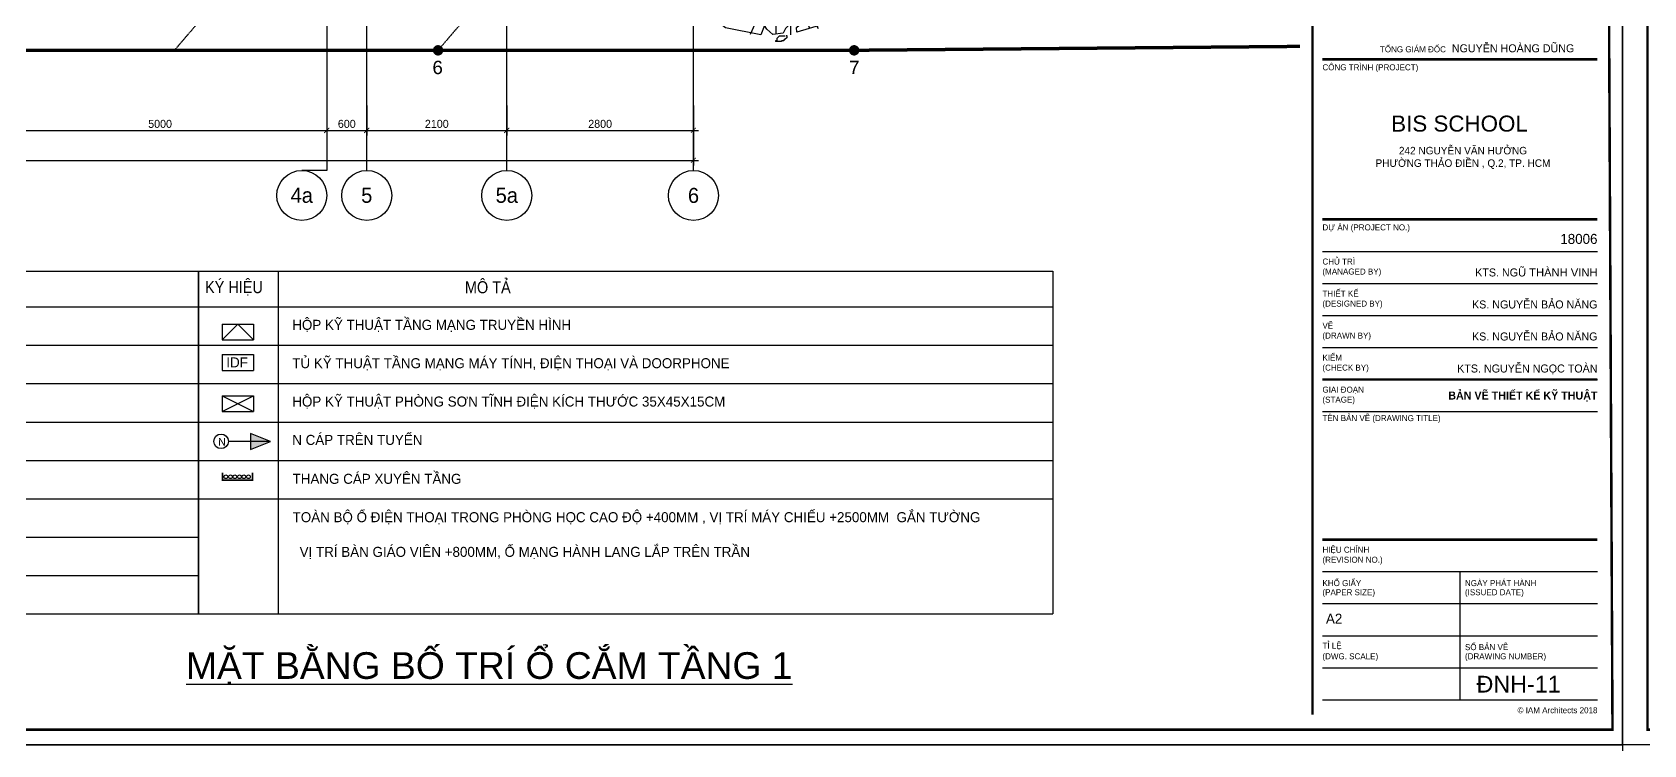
# Model space of a CAD drawing. Header units: inches. Extents: x 1721084 to 1854744, y 225101 to 488646.
# Drawn here: x 1741783 to 1765953, y 351101 to 361781 of the extents above; entities that cross this region are included whole.
import ezdxf
from ezdxf.enums import TextEntityAlignment as Align
from ezdxf.xclip import XClip

# ---------------------------------------------------------------- set-up
doc = ezdxf.new("R2010")
doc.units = ezdxf.units.IN
doc.header["$MEASUREMENT"] = 0
doc.header["$XCLIPFRAME"] = 0
for name, pattern in [('DASHED', [19.05, 12.7, -6.35]), ('X-PL-GF$0$X-GRID-T1$0$CENTER2', [1.125, 0.75, -0.125, 0.125, -0.125]), ('X-PL-GF$0$X-PL-GF$0$DASHDOTX2', [2, 1, -0.5, 0, -0.5]), ('X-PL-GF$0$X-PL-GF$0$DASHED', [0.75, 0.5, -0.25])]:
    doc.linetypes.add(name, pattern=pattern)
for name, color, linetype in [('0-Khungten', 255, 'Continuous'), ('3', 50, 'Continuous'), ('A-ANNO-DIM 100', 252, 'Continuous'), ('Duong Day', 1, 'Continuous'), ('I.A.M TITLEBLOCK - A2 -H$0$A-TBLK-TEXT', 250, 'Continuous'), ('PCCC', 11, 'Continuous'), ('SYMBOL', 1, 'Continuous'), ('TBD', 2, 'Continuous'), ('TEXT', 9, 'Continuous'), ('X-PL-GF$0$X-GRID-T1$0$A-ANNO-DIM 75', 2, 'Continuous'), ('X-PL-GF$0$X-GRID-T1$0$A-GRID', 9, 'X-PL-GF$0$X-GRID-T1$0$CENTER2'), ('X-PL-GF$0$X-GRID-T1$0$A-GRID-SYMB', 5, 'Continuous'), ('X-PL-GF$0$X-PL-GF$0$A-LAND-TREE', 250, 'Continuous'), ('X-PL-GF$0$X-PL-GF$0$A-XREF', 250, 'Continuous'), ('X-PL-GF$0$X-PL-GF$0$B-RanhHienTrang', 250, 'Continuous'), ('X-PL-GF$0$X-PL-GF$0$CGXD', 250, 'Continuous')]:
    doc.layers.add(name, color=color, linetype=linetype)
doc.layers.add('TTLL', color=252, linetype='DASHED', lineweight=50)
doc.layers.add('X-PL-GF$0$X-PL-GF$0$B-SoHieuDiem', color=250, linetype='Continuous', plot=False)
doc.layers.add('X-PL-GF$0$X-PL-GF$0$B-SoHieuDiem1', color=250, linetype='Continuous', plot=False)
doc.styles.add('ARIAL', font='arial.ttf')
doc.styles.add('I.A.M TITLEBLOCK - A2 -H$0$IAM TEXT', font='VAVON_.TTF', dxfattribs={"height": 2})
doc.styles.add('I.A.M TITLEBLOCK - A2 -H$0$TITLE BLOCK', font='arial.ttf')
doc.styles.add('TEXT1', font='vharial.ttf', dxfattribs={"width": 0.85, "height": 200})
doc.styles.add('VNCC-text khungdam', font='vhblack.ttf')
doc.styles.add('VNCC-VnAvantH', font='vhavan.ttf')
doc.styles.add('X-PL-GF$0$X-GRID-T1$0$HDUNGARC', font='vn_vni.shx')
doc.styles.add('X-PL-GF$0$X-GRID-T1$0$SYMBTEXT', font='VAVON_.TTF')
doc.styles.add('X-PL-GF$0$X-PL-GF$0$VHELVEB', font='VHELVEB0.TTF')
doc.dimstyles.new('X-PL-GF$0$X-GRID-T1$0$DIM-75', dxfattribs={"dimscale": 75, "dimtxt": 1.6, "dimasz": 1, "dimexe": 1, "dimexo": 1, "dimgap": 0.5, "dimtad": 1, "dimdec": 0, "dimzin": 0, "dimdsep": 46, "dimtxsty": 'X-PL-GF$0$X-GRID-T1$0$HDUNGARC', "dimblk": 'X-PL-GF$0$X-GRID-T1$0$_ArchTick', "dimcen": 2, "dimdle": 1, "dimclrd": 256, "dimclre": 9, "dimclrt": 3, "dimadec": 0, "dimazin": 0, "dimtfac": 1, "dimtdec": 0, "dimtix": 1, "dimtmove": 2, "dimatfit": 2, "dimfxl": 1, "dimtolj": 1, "dimtzin": 0, "dimarcsym": 2})

# ---------------------------------------------------------------- blocks, each defined once
blk = doc.blocks.new('I.A.M TITLEBLOCK - A2 -H')
at = {"const_width": 0.5}
blk.add_lwpolyline([(5, 3), (592, 3), (590, 417), (5, 417)], close=True, dxfattribs=at)
for points in [[(532, 6), (532, 415)], [(534, 137), (589, 137)], [(534, 105), (589, 105)], [(534, 73), (589, 73)], [(534, 41), (589, 41)]]:
    blk.add_lwpolyline(points, dxfattribs=at)
at = {"color": 2}
for points in [[(534, 98.6), (589, 98.6)], [(534, 92.2), (589, 92.2)], [(534, 85.8), (589, 85.8)], [(534, 79.4), (589, 79.4)], [(534, 73), (589, 73)], [(534, 66.6), (589, 66.6)], [(534, 34.6), (589, 34.6)], [(561.5, 34.6), (561.5, 9)], [(534, 28.2), (589, 28.2)], [(534, 21.8), (589, 21.8)], [(534, 15.4), (589, 15.4)], [(534, 9), (589, 9)]]:
    blk.add_lwpolyline(points, dxfattribs=at)
at = {"layer": 'Defpoints'}
blk.add_lwpolyline([(0, 420), (594, 420), (594, 0), (0, 0)], close=True, dxfattribs=at)
at = {"insert": (534.7, 26.2), "char_height": 2, "width": 2.797, "attachment_point": 1, "style": 'I.A.M TITLEBLOCK - A2 -H$0$IAM TEXT'}
blk.add_mtext('A2', dxfattribs=at)
at = {"layer": 'Defpoints', "color": 2, "lineweight": 0, "insert": (589, 70.6), "char_height": 1.6, "width": 56.5421, "attachment_point": 3, "style": 'I.A.M TITLEBLOCK - A2 -H$0$TITLE BLOCK'}
blk.add_mtext('{\\fVNI-Avo|b1|i0|c0|p2;\\C7;BAÛN VEÕ THIEÁT KEÁ KYÕ THUAÄT }', dxfattribs=at)
at = {"layer": 'I.A.M TITLEBLOCK - A2 -H$0$A-TBLK-TEXT', "color": 2, "lineweight": 0, "style": 'I.A.M TITLEBLOCK - A2 -H$0$TITLE BLOCK'}
for s, insert, char_height, width, attachment_point in [('{\\fVNI-Avo|b0|i0|c0|p2;\\H0.75x;\\C7;TOÅNG GIAÙM ÑOÁC\\H1.333x;  \\C2;NGUYEÃN HOAØNG DUÕNG}', (584.36, 140), 1.6, 73.1889, 3), ('\\pt1.2;{\\fVNI-Avo|b0|i0|c0|p2;COÂNG TRÌNH \\C7;(PROJECT)}', (534, 136), 1.2, 22.2752, 1), ('\\pt1.2;{\\fVNI-Avo|b0|i0|c0|p2;DÖÏ AÙN \\C7;(PROJECT NO.)}', (534, 104), 1.2, 46.5421, 1), ('\\pt2;{\\fVNI-Avo|b0|i0|c0|p2;\\C7;18006}', (589, 102.1), 2, 46.5421, 3), ('\\pt1.2;{\\fVNI-Avo|b0|i0|c0|p2;CHUÛ TRÌ\\P\\C7;(MANAGED BY)}', (534, 95.4), 1.2, 14, 4), ('{\\fVNI-Avo|b0|i0|c0|p2;KTS. NG}Ũ THÀNH VINH', (589, 95.2), 1.6, 46.5421, 3), ('\\pt1.2;{\\fVNI-Avo|b0|i0|c0|p2;THIEÁT KEÁ \\P\\C7;(DESIGNED BY)}', (534, 89), 1.2, 14, 4), ('{\\fVNI-Avo|b0|i0|c0|p2;KS. NGUYEÃN BAÛO NAÊNG}', (589, 88.8), 1.6, 46.5421, 3), ('\\pt1.2;{\\fVNI-Avo|b0|i0|c0|p2;VEÕ \\P\\C7;(DRAWN BY)}', (534, 82.6), 1.2, 14, 4), ('{\\fVNI-Avo|b0|i0|c0|p2;KS. NGUYEÃN BAÛO NAÊNG}', (589, 82.4), 1.6, 46.5421, 3), ('\\pt1.2;{\\fVNI-Avo|b0|i0|c0|p2;KIEÅM\\P\\C7;(CHECK BY)}', (534, 76.2), 1.2, 14, 4), ('{\\fVNI-Avo|b0|i0|c0|p0;KTS. NGUYEÃN NGOÏC TOAØN}', (589, 76), 1.6, 46.5421, 3), ('\\pt1.2;{\\fVNI-Avo|b0|i0|c0|p2;GIAI ÑOAÏN \\C7;(STAGE)}', (534, 69.8), 1.2, 14, 4), ('\\pt1.2;{\\fVNI-Avo|b0|i0|c0|p2;TEÂN BAÛN VEÕ \\C7;(DRAWING TITLE)}', (534, 65.1), 1.2, 37.4385, 4), ('\\pt1.2;{\\fVNI-Avo|b0|i0|c0|p2;HIEÄU CHÆNH \\C7;(REVISION NO.)}', (534, 37.8), 1.2, 14, 4), ('\\pt1.2;{\\fVNI-Avo|b0|i0|c0|p2;KHOÅ GIAÁY}', (534, 32.3), 1.2, 14, 4), ('\\pt1.2;{\\fVNI-Avo|b0|i0|c0|p2;NGAØY PHAÙT HAØNH}', (562.5, 32.3), 1.2, 22.2752, 4), ('\\pt1.2;{\\fVNI-Avo|b0|i0|c0|p2;\\C7;(PAPER SIZE)}', (534, 30.3), 1.2, 14, 4), ('\\pt1.2;{\\fVNI-Avo|b0|i0|c0|p2;\\C7;(ISSUED DATE)}', (562.5, 30.3), 1.2, 22.2752, 4), ('\\pt1.2;{\\fVNI-Avo|b0|i0|c0|p2;TÆ LEÄ}', (534, 19.7), 1.2, 14, 4), ('\\pt1.2;{\\fVNI-Avo|b0|i0|c0|p2;SOÁ BAÛN VEÕ}', (562.5, 19.5), 1.2, 22.2752, 4), ('\\pt1.2;{\\fVNI-Avo|b0|i0|c0|p2;\\C7;(DWG. SCALE)}', (534, 17.5), 1.2, 14, 4), ('\\pt1.2;{\\fVNI-Avo|b0|i0|c0|p2;\\C7;(DRAWING NUMBER)}', (562.5, 17.5), 1.2, 22.2752, 4)]:
    blk.add_mtext(s, dxfattribs=dict(at, insert=insert, char_height=char_height, width=width, attachment_point=attachment_point))
at = {"layer": 'I.A.M TITLEBLOCK - A2 -H$0$A-TBLK-TEXT', "color": 7, "width": 60, "attachment_point": 2, "style": 'I.A.M TITLEBLOCK - A2 -H$0$TITLE BLOCK'}
for s, insert, char_height in [('BIS SCHOOL', (561.41, 125.75), 3.2), ('{\\fVNI-Avo|b0|i0|c0|p0;242 NGUYEÃN VAÊN HÖÔÛNG \\PPHÖÔØNG THAÛO ÑIEÀN , Q.2, TP. HCM}', (562.1, 119.5), 1.5)]:
    blk.add_mtext(s, dxfattribs=dict(at, insert=insert, char_height=char_height))
at = {"layer": 'I.A.M TITLEBLOCK - A2 -H$0$A-TBLK-TEXT', "color": 2, "insert": (589, 7.5), "char_height": 1.2, "width": 21, "attachment_point": 3, "style": 'I.A.M TITLEBLOCK - A2 -H$0$TITLE BLOCK'}
blk.add_mtext('{\\fVNI-Avo|b0|i0|c0|p0;© IAM Architects 2018}', dxfattribs=at)
blk = doc.blocks.new('X-PL-GF$0$X-GRID-T1$0$_ArchTick')
at = {"color": 0, "linetype": 'ByBlock', "const_width": 0.15}
blk.add_lwpolyline([(-0.5, -0.48), (0.5, 0.52)], dxfattribs=at)
blk = doc.blocks.new('*D256')
at = {"layer": 'Defpoints', "color": 0, "transparency": 16777216}
for p in [(15100, -3750), (20100, -3750), (20100, -4200)]:
    blk.add_point(p, dxfattribs=at)
at = {"layer": 'X-PL-GF$0$X-GRID-T1$0$A-ANNO-DIM 75', "color": 9, "lineweight": -2, "transparency": 16777216}
for p, q in [((15100, -3825), (15100, -4275)), ((20100, -3825), (20100, -4275))]:
    blk.add_line(p, q, dxfattribs=at)
at = {"layer": 'X-PL-GF$0$X-GRID-T1$0$A-ANNO-DIM 75', "lineweight": -2, "transparency": 16777216}
blk.add_line((15025, -4200), (20175, -4200), dxfattribs=at)
at = {"layer": 'X-PL-GF$0$X-GRID-T1$0$A-ANNO-DIM 75', "lineweight": -2, "transparency": 16777216, "xscale": 75, "yscale": 75, "zscale": 75, "rotation": 180}
blk.add_blockref('X-PL-GF$0$X-GRID-T1$0$_ArchTick', (15100, -4200), dxfattribs=at)
at = {"layer": 'X-PL-GF$0$X-GRID-T1$0$A-ANNO-DIM 75', "lineweight": -2, "transparency": 16777216, "xscale": 75, "yscale": 75, "zscale": 75}
blk.add_blockref('X-PL-GF$0$X-GRID-T1$0$_ArchTick', (20100, -4200), dxfattribs=at)
at = {"layer": 'X-PL-GF$0$X-GRID-T1$0$A-ANNO-DIM 75', "color": 3, "transparency": 16777216, "insert": (17600, -4103), "char_height": 120, "attachment_point": 5, "style": 'X-PL-GF$0$X-GRID-T1$0$HDUNGARC'}
blk.add_mtext('\\A1;5000', dxfattribs=at)
blk = doc.blocks.new('*D257')
at = {"layer": 'Defpoints', "color": 0, "transparency": 16777216}
for p in [(20700, -3750), (22800, -3750), (22800, -4200)]:
    blk.add_point(p, dxfattribs=at)
at = {"layer": 'X-PL-GF$0$X-GRID-T1$0$A-ANNO-DIM 75', "color": 9, "lineweight": -2, "transparency": 16777216}
for p, q in [((20700, -3825), (20700, -4275)), ((22800, -3825), (22800, -4275))]:
    blk.add_line(p, q, dxfattribs=at)
at = {"layer": 'X-PL-GF$0$X-GRID-T1$0$A-ANNO-DIM 75', "lineweight": -2, "transparency": 16777216}
blk.add_line((20625, -4200), (22875, -4200), dxfattribs=at)
at = {"layer": 'X-PL-GF$0$X-GRID-T1$0$A-ANNO-DIM 75', "lineweight": -2, "transparency": 16777216, "xscale": 75, "yscale": 75, "zscale": 75, "rotation": 180}
blk.add_blockref('X-PL-GF$0$X-GRID-T1$0$_ArchTick', (20700, -4200), dxfattribs=at)
at = {"layer": 'X-PL-GF$0$X-GRID-T1$0$A-ANNO-DIM 75', "lineweight": -2, "transparency": 16777216, "xscale": 75, "yscale": 75, "zscale": 75}
blk.add_blockref('X-PL-GF$0$X-GRID-T1$0$_ArchTick', (22800, -4200), dxfattribs=at)
at = {"layer": 'X-PL-GF$0$X-GRID-T1$0$A-ANNO-DIM 75', "color": 3, "transparency": 16777216, "insert": (21750, -4103), "char_height": 120, "attachment_point": 5, "style": 'X-PL-GF$0$X-GRID-T1$0$HDUNGARC'}
blk.add_mtext('\\A1;2100', dxfattribs=at)
blk = doc.blocks.new('*D258')
at = {"layer": 'Defpoints', "color": 0, "transparency": 16777216}
for p in [(0, -3750), (25600, -3750), (25600, -4650)]:
    blk.add_point(p, dxfattribs=at)
at = {"layer": 'X-PL-GF$0$X-GRID-T1$0$A-ANNO-DIM 75', "color": 9, "lineweight": -2, "transparency": 16777216}
for p, q in [((0, -3825), (0, -4725)), ((25600, -3825), (25600, -4725))]:
    blk.add_line(p, q, dxfattribs=at)
at = {"layer": 'X-PL-GF$0$X-GRID-T1$0$A-ANNO-DIM 75', "lineweight": -2, "transparency": 16777216}
blk.add_line((-75, -4650), (25675, -4650), dxfattribs=at)
at = {"layer": 'X-PL-GF$0$X-GRID-T1$0$A-ANNO-DIM 75', "lineweight": -2, "transparency": 16777216, "xscale": 75, "yscale": 75, "zscale": 75, "rotation": 180}
blk.add_blockref('X-PL-GF$0$X-GRID-T1$0$_ArchTick', (0, -4650), dxfattribs=at)
at = {"layer": 'X-PL-GF$0$X-GRID-T1$0$A-ANNO-DIM 75', "lineweight": -2, "transparency": 16777216, "xscale": 75, "yscale": 75, "zscale": 75}
blk.add_blockref('X-PL-GF$0$X-GRID-T1$0$_ArchTick', (25600, -4650), dxfattribs=at)
at = {"layer": 'X-PL-GF$0$X-GRID-T1$0$A-ANNO-DIM 75', "color": 3, "transparency": 16777216, "insert": (12800, -4553), "char_height": 120, "attachment_point": 5, "style": 'X-PL-GF$0$X-GRID-T1$0$HDUNGARC'}
blk.add_mtext('\\A1;25600', dxfattribs=at)
blk = doc.blocks.new('X-PL-GF$0$X-GRID-T1$0$SYMB-GRID')
blk.add_circle((0, 0), 5)
at = {"color": 2, "style": 'X-PL-GF$0$X-GRID-T1$0$SYMBTEXT', "flags": 4}
blk.add_attdef('NUM', text='', height=3, dxfattribs=at).set_placement((0, 0), align=Align.MIDDLE)
blk = doc.blocks.new('*D269')
at = {"layer": 'Defpoints', "color": 0, "transparency": 16777216}
for p in [(22800, -3750), (25600, -3750), (25600, -4200)]:
    blk.add_point(p, dxfattribs=at)
at = {"layer": 'X-PL-GF$0$X-GRID-T1$0$A-ANNO-DIM 75', "color": 9, "lineweight": -2, "transparency": 16777216}
for p, q in [((22800, -3825), (22800, -4275)), ((25600, -3825), (25600, -4275))]:
    blk.add_line(p, q, dxfattribs=at)
at = {"layer": 'X-PL-GF$0$X-GRID-T1$0$A-ANNO-DIM 75', "lineweight": -2, "transparency": 16777216}
blk.add_line((22725, -4200), (25675, -4200), dxfattribs=at)
at = {"layer": 'X-PL-GF$0$X-GRID-T1$0$A-ANNO-DIM 75', "lineweight": -2, "transparency": 16777216, "xscale": 75, "yscale": 75, "zscale": 75, "rotation": 180}
blk.add_blockref('X-PL-GF$0$X-GRID-T1$0$_ArchTick', (22800, -4200), dxfattribs=at)
at = {"layer": 'X-PL-GF$0$X-GRID-T1$0$A-ANNO-DIM 75', "lineweight": -2, "transparency": 16777216, "xscale": 75, "yscale": 75, "zscale": 75}
blk.add_blockref('X-PL-GF$0$X-GRID-T1$0$_ArchTick', (25600, -4200), dxfattribs=at)
at = {"layer": 'X-PL-GF$0$X-GRID-T1$0$A-ANNO-DIM 75', "color": 3, "transparency": 16777216, "insert": (24200, -4103), "char_height": 120, "attachment_point": 5, "style": 'X-PL-GF$0$X-GRID-T1$0$HDUNGARC'}
blk.add_mtext('\\A1;2800', dxfattribs=at)
blk = doc.blocks.new('*D276')
at = {"layer": 'Defpoints', "color": 0, "transparency": 16777216}
for p in [(20100, -3750), (20700, -3750), (20700, -4200)]:
    blk.add_point(p, dxfattribs=at)
at = {"layer": 'X-PL-GF$0$X-GRID-T1$0$A-ANNO-DIM 75', "color": 9, "lineweight": -2, "transparency": 16777216}
for p, q in [((20100, -3825), (20100, -4275)), ((20700, -3825), (20700, -4275))]:
    blk.add_line(p, q, dxfattribs=at)
at = {"layer": 'X-PL-GF$0$X-GRID-T1$0$A-ANNO-DIM 75', "lineweight": -2, "transparency": 16777216}
blk.add_line((20025, -4200), (20775, -4200), dxfattribs=at)
at = {"layer": 'X-PL-GF$0$X-GRID-T1$0$A-ANNO-DIM 75', "lineweight": -2, "transparency": 16777216, "xscale": 75, "yscale": 75, "zscale": 75, "rotation": 180}
blk.add_blockref('X-PL-GF$0$X-GRID-T1$0$_ArchTick', (20100, -4200), dxfattribs=at)
at = {"layer": 'X-PL-GF$0$X-GRID-T1$0$A-ANNO-DIM 75', "lineweight": -2, "transparency": 16777216, "xscale": 75, "yscale": 75, "zscale": 75}
blk.add_blockref('X-PL-GF$0$X-GRID-T1$0$_ArchTick', (20700, -4200), dxfattribs=at)
at = {"layer": 'X-PL-GF$0$X-GRID-T1$0$A-ANNO-DIM 75', "color": 3, "transparency": 16777216, "insert": (20400, -4103), "char_height": 120, "attachment_point": 5, "style": 'X-PL-GF$0$X-GRID-T1$0$HDUNGARC'}
blk.add_mtext('\\A1;600', dxfattribs=at)
blk = doc.blocks.new('X-PL-GF$0$X-PL-GF$0$RANH DAT')
at = {"color": 4, "linetype": 'X-PL-GF$0$X-PL-GF$0$DASHED', "ltscale": 7}
blk.add_line((-17867, -102), (-5126, 14735), dxfattribs=at)
at = {"color": 20, "linetype": 'X-PL-GF$0$X-PL-GF$0$DASHDOTX2', "ltscale": 4, "const_width": 50}
blk.add_lwpolyline([(-11627, -102), (-11627, -102), (0, 0), (992, 14374), (-5111, 14734), (-10634, 15060), (-41580, 16886), (-41828, -102), (-17867, -102), (-11627, -102)], dxfattribs=at)
at = {"layer": 'X-PL-GF$0$X-PL-GF$0$B-SoHieuDiem1', "const_width": 78.4}
for points in [[(-17906, -100, 1), (-17828, -105, 1)], [(-11666, -100, 1), (-11588, -105, 1)]]:
    blk.add_lwpolyline(points, format="xyb", close=True, dxfattribs=at)
at = {"layer": 'X-PL-GF$0$X-PL-GF$0$B-SoHieuDiem', "style": 'X-PL-GF$0$X-PL-GF$0$VHELVEB'}
for s, p in [('6', (-17951, -459)), ('7', (-11702, -459))]:
    blk.add_text(s, height=200, dxfattribs=at).set_placement(p)
blk = doc.blocks.new('X-PL-GF$0$X-PL-GF$0$TREE56')
for p, q in [((-238, 1747), (92, 1770)), ((-45, 1470), (-113, 1793)), ((-26, 1622), (-67, 1789)), ((-14, 1462), (12, 1808)), ((84, 1656), (145, 1785)), ((92, 1770), (195, 1694)), ((-635, 1680), (-631, 1680)), ((-635, 1656), (-635, 1680)), ((-619, 1717), (-631, 1708)), ((-631, 1680), (-631, 1708)), ((-619, 1717), (-615, 1712)), ((-615, 1712), (-611, 1712)), ((-611, 1712), (-611, 1708)), ((-611, 1708), (-607, 1708)), ((-607, 1708), (-602, 1704)), ((-602, 1704), (-598, 1704)), ((-598, 1704), (-598, 1700)), ((-598, 1700), (-594, 1696)), ((-594, 1696), (-590, 1696)), ((-590, 1680), (-594, 1676)), ((-594, 1676), (-594, 1652)), ((-590, 1696), (-590, 1680)), ((-576, 1626), (-409, 1675)), ((-303, 1481), (-425, 1751)), ((-409, 1675), (-238, 1747)), ((-94, 1204), (-307, 1747)), ((-269, 1519), (-265, 1751)), ((8, 1329), (217, 1736)), ((195, 1694), (248, 1721)), ((210, 1481), (305, 1709)), ((248, 1721), (464, 1553)), ((-690, 1589), (-699, 1589)), ((-699, 1589), (-699, 1585)), ((-666, 1585), (-699, 1585)), ((-698, 1462), (-649, 1572)), ((-678, 1614), (-690, 1602)), ((-690, 1602), (-690, 1589)), ((-646, 1614), (-678, 1614)), ((-654, 1589), (-666, 1589)), ((-666, 1589), (-666, 1585)), ((-654, 1593), (-654, 1589)), ((-650, 1593), (-654, 1593)), ((-650, 1598), (-650, 1593)), ((-646, 1598), (-650, 1598)), ((-649, 1572), (-595, 1546)), ((-638, 1606), (-646, 1598)), ((-642, 1618), (-638, 1618)), ((-638, 1618), (-638, 1606)), ((-631, 1656), (-635, 1656)), ((-631, 1631), (-631, 1656)), ((-623, 1631), (-631, 1631)), ((-623, 1627), (-623, 1631)), ((-611, 1627), (-623, 1627)), ((-602, 1631), (-611, 1631)), ((-611, 1631), (-611, 1627)), ((-598, 1643), (-602, 1635)), ((-602, 1635), (-602, 1631)), ((-594, 1652), (-598, 1643)), ((-595, 1546), (-569, 1576)), ((-569, 1576), (-576, 1626)), ((-538, 1512), (-557, 1607)), ((-526, 1602), (-536, 1602)), ((-536, 1602), (-536, 1598)), ((-497, 1598), (-536, 1598)), ((-512, 1632), (-526, 1617)), ((-526, 1617), (-526, 1602)), ((-473, 1632), (-512, 1632)), ((-482, 1602), (-497, 1602)), ((-497, 1602), (-497, 1598)), ((-477, 1607), (-482, 1607)), ((-482, 1607), (-482, 1602)), ((-473, 1612), (-477, 1612)), ((-477, 1612), (-477, 1607)), ((-463, 1622), (-473, 1612)), ((-468, 1636), (-463, 1636)), ((-463, 1636), (-463, 1622)), ((39, 1405), (-26, 1622)), ((84, 1458), (84, 1656)), ((107, 1344), (404, 1561)), ((130, 1257), (423, 1637)), ((233, 1531), (297, 1580)), ((297, 1580), (377, 1645)), ((487, 1574), (491, 1574)), ((487, 1550), (487, 1574)), ((504, 1610), (491, 1602)), ((491, 1574), (491, 1602)), ((504, 1610), (508, 1606)), ((508, 1606), (512, 1606)), ((512, 1606), (512, 1602)), ((512, 1602), (516, 1602)), ((516, 1602), (520, 1598)), ((520, 1598), (524, 1598)), ((524, 1598), (524, 1594)), ((524, 1594), (528, 1590)), ((528, 1590), (532, 1590)), ((532, 1574), (528, 1570)), ((528, 1570), (528, 1546)), ((532, 1590), (532, 1574)), ((-820, 1363), (-698, 1462)), ((-531, 1253), (-751, 1523)), ((-447, 1314), (-538, 1512)), ((-246, 1409), (-303, 1481)), ((-216, 1268), (-269, 1519)), ((-7, 1401), (-45, 1470)), ((-3, 1306), (-14, 1462)), ((153, 1378), (210, 1481)), ((464, 1553), (445, 1508)), ((445, 1508), (476, 1466)), ((476, 1466), (552, 1477)), ((491, 1550), (487, 1550)), ((502, 1451), (487, 1441)), ((491, 1525), (491, 1550)), ((499, 1525), (491, 1525)), ((499, 1521), (499, 1525)), ((512, 1521), (499, 1521)), ((502, 1451), (507, 1446)), ((512, 1525), (512, 1521)), ((520, 1525), (512, 1525)), ((524, 1537), (520, 1529)), ((520, 1529), (520, 1525)), ((528, 1546), (524, 1537)), ((526, 1501), (526, 1496)), ((536, 1501), (526, 1501)), ((565, 1496), (526, 1496)), ((551, 1531), (536, 1516)), ((536, 1516), (536, 1501)), ((589, 1531), (551, 1531)), ((552, 1477), (582, 1405)), ((565, 1501), (565, 1496)), ((580, 1501), (565, 1501)), ((580, 1506), (580, 1501)), ((585, 1506), (580, 1506)), ((585, 1511), (585, 1506)), ((589, 1511), (585, 1511)), ((599, 1521), (589, 1511)), ((594, 1535), (599, 1535)), ((599, 1535), (599, 1521)), ((-892, 1223), (-820, 1363)), ((-276, 1310), (-299, 1367)), ((-11, 1124), (130, 1397)), ((483, 1407), (487, 1407)), ((483, 1378), (483, 1407)), ((487, 1378), (483, 1378)), ((487, 1407), (487, 1441)), ((487, 1349), (487, 1378)), ((497, 1349), (487, 1349)), ((497, 1344), (497, 1349)), ((507, 1446), (512, 1446)), ((512, 1446), (512, 1441)), ((512, 1441), (517, 1441)), ((512, 1349), (512, 1344)), ((521, 1349), (512, 1349)), ((517, 1441), (521, 1436)), ((521, 1436), (526, 1436)), ((526, 1363), (521, 1354)), ((521, 1354), (521, 1349)), ((526, 1436), (526, 1431)), ((526, 1431), (531, 1427)), ((531, 1373), (526, 1363)), ((531, 1427), (536, 1427)), ((536, 1407), (531, 1402)), ((531, 1402), (531, 1373)), ((536, 1427), (536, 1407)), ((582, 1405), (677, 1261)), ((-785, 1192), (-922, 1253)), ((-641, 1124), (-892, 1310)), ((-402, 1154), (-531, 1253)), ((-371, 1074), (-447, 1314)), ((-216, 1257), (-276, 1310)), ((-147, 1150), (-216, 1268)), ((-41, 1166), (8, 1329)), ((-30, 1185), (107, 1344)), ((5, 1158), (130, 1257)), ((366, 1112), (666, 1302)), ((512, 1344), (497, 1344)), ((677, 1261), (707, 1238)), ((-797, 1112), (-934, 1196)), ((-930, 1143), (-888, 1158)), ((-926, 1074), (-930, 1143)), ((-877, 1192), (-892, 1223)), ((-888, 1158), (-877, 1192)), ((-725, 1173), (-785, 1192)), ((-341, 1128), (-402, 1154)), ((-162, 991), (-41, 1166)), ((-128, 1116), (-147, 1150)), ((696, 1242), (681, 1207)), ((681, 1207), (726, 1162)), ((726, 1162), (757, 945)), ((-971, 888), (-926, 1074)), ((-907, 1048), (-971, 1055)), ((-656, 1048), (-907, 1048)), ((-751, 1063), (-892, 1014)), ((-504, 1014), (-797, 1112)), ((-557, 1002), (-641, 1124)), ((-303, 968), (-371, 1074)), ((-269, 979), (-341, 1128)), ((-162, 934), (-11, 1124)), ((20, 953), (366, 1112)), ((438, 1090), (502, 1055)), ((502, 1055), (761, 1078)), ((-892, 1014), (-964, 1002)), ((-554, 957), (-557, 1002)), ((-428, 960), (-504, 1014)), ((-41, 915), (20, 953)), ((81, 964), (145, 953)), ((145, 953), (145, 900)), ((586, 926), (776, 964)), ((757, 945), (757, 888)), ((-618, 896), (-979, 915)), ((-937, 725), (-971, 888)), ((-675, 862), (-971, 763)), ((-212, 870), (-186, 832)), ((-186, 832), (-159, 847)), ((-159, 847), (-159, 794)), ((-56, 820), (-41, 915)), ((145, 900), (206, 911)), ((206, 911), (552, 881)), ((339, 888), (377, 843)), ((377, 843), (753, 770)), ((521, 892), (586, 926)), ((552, 881), (780, 839)), ((757, 888), (730, 862)), ((730, 862), (745, 812)), ((-831, 778), (-956, 668)), ((-785, 824), (-831, 778)), ((-159, 794), (-182, 782)), ((-182, 782), (-167, 744)), ((-167, 744), (-129, 744)), ((-129, 744), (-159, 718)), ((-132, 782), (-147, 732)), ((764, 812), (700, 607)), ((745, 812), (764, 812)), ((-970, 632), (-982, 623)), ((-982, 595), (-982, 623)), ((-970, 632), (-966, 628)), ((-966, 628), (-962, 628)), ((-962, 628), (-962, 623)), ((-962, 623), (-958, 623)), ((-958, 623), (-954, 619)), ((-937, 668), (-937, 725)), ((-911, 664), (-937, 668)), ((-880, 656), (-911, 664)), ((-877, 607), (-880, 656)), ((-652, 649), (-831, 592)), ((-546, 653), (-652, 649)), ((-512, 675), (-569, 367)), ((-159, 718), (-182, 687)), ((-182, 687), (-163, 672)), ((-163, 672), (-140, 672)), ((-143, 687), (-136, 641)), ((-136, 641), (-71, 653)), ((-71, 653), (-105, 630)), ((-105, 630), (-64, 375)), ((-90, 641), (-52, 379)), ((-71, 558), (-71, 622)), ((-71, 622), (-33, 618)), ((-14, 630), (50, 653)), ((50, 653), (647, 466)), ((-986, 571), (-986, 595)), ((-986, 595), (-982, 595)), ((-982, 571), (-986, 571)), ((-982, 546), (-982, 571)), ((-974, 546), (-982, 546)), ((-974, 542), (-974, 546)), ((-962, 542), (-974, 542)), ((-954, 546), (-962, 546)), ((-962, 546), (-962, 542)), ((-954, 619), (-950, 619)), ((-950, 559), (-954, 550)), ((-954, 550), (-954, 546)), ((-950, 619), (-950, 615)), ((-950, 615), (-946, 611)), ((-946, 567), (-950, 559)), ((-946, 611), (-941, 611)), ((-941, 595), (-946, 591)), ((-946, 591), (-946, 567)), ((-941, 611), (-941, 595)), ((-831, 592), (-918, 558)), ((-903, 542), (-877, 607)), ((-823, 447), (-903, 542)), ((-538, 531), (-721, 280)), ((-33, 618), (92, 459)), ((-33, 615), (-7, 546)), ((-7, 546), (73, 348)), ((392, 546), (385, 508)), ((685, 523), (540, 356)), ((654, 592), (639, 546)), ((639, 546), (685, 523)), ((700, 607), (654, 592)), ((703, 562), (694, 562)), ((694, 562), (694, 558)), ((727, 558), (694, 558)), ((715, 587), (703, 575)), ((703, 575), (703, 562)), ((747, 587), (715, 587)), ((739, 562), (727, 562)), ((727, 562), (727, 558)), ((743, 566), (739, 566)), ((739, 566), (739, 562)), ((747, 570), (743, 570)), ((743, 570), (743, 566)), ((755, 579), (747, 570)), ((751, 591), (755, 591)), ((755, 591), (755, 579)), ((-782, 345), (-823, 447)), ((-592, 447), (-816, 269)), ((92, 459), (160, 409)), ((385, 508), (453, 459)), ((453, 459), (578, 322)), ((-679, 272), (-782, 345)), ((-64, 375), (-216, 41)), ((-52, 379), (-52, 48)), ((46, 326), (43, 37)), ((73, 345), (46, 326)), ((73, 348), (164, 86)), ((130, 405), (157, 196)), ((160, 409), (392, 185)), ((540, 356), (502, 284)), ((362, 238), (343, 200)), ((404, 208), (362, 238)), ((502, 284), (404, 208)), ((-375, 82), (-478, 162)), ((62, 132), (12, 79)), ((84, 113), (62, 132)), ((343, 132), (84, 56)), ((100, 101), (84, 113)), ((157, 196), (221, 79)), ((343, 200), (347, 170)), ((347, 170), (343, 132)), ((-147, 37), (-375, 82)), ((-124, 98), (-147, 37)), ((-109, 75), (-124, 98)), ((-71, 41), (-109, 75)), ((-3, 48), (-71, 41)), ((-54, 0), (-54, -5)), ((-44, 0), (-54, 0)), ((-29, 29), (-44, 15)), ((-44, 15), (-44, 0)), ((10, 29), (-29, 29)), ((-15, 0), (-15, -5)), ((0, 0), (-15, 0)), ((12, 79), (-3, 48)), ((0, 5), (0, 0)), ((5, 5), (0, 5)), ((5, 10), (5, 5)), ((10, 10), (5, 10)), ((19, 19), (10, 10)), ((15, 34), (19, 34)), ((19, 34), (19, 19)), ((81, 86), (100, 101)), ((84, 56), (81, 86)), ((-15, -5), (-54, -5))]:
    blk.add_line(p, q)
for points in [[(-166, 896, 16, 16, 0), (-178, 1017, 16, 16, 0), (-140, 1086, 16, 12.8, 0), (-117, 1147, 12.8, 9.6, 0), (-102, 1196, 9.6, 9.6, 0), (-86, 1280, 9.6, 9.6, 0)], [(-204, 862, 16, 16, 0), (-273, 957, 16, 16, 0), (-223, 953, 16, 16, 0), (-200, 919, 16, 16, 0), (-219, 896, 16, 16, 0), (-235, 938, 16, 16, 0), (-299, 995, 9.6, 9.6, 0), (-387, 968, 16, 16, 0), (-463, 934, 22.4, 22.4, 0), (-546, 945, 22.4, 22.4, 0), (-565, 934, 12.8, 12.8, 0), (-649, 869, 12.8, 12.8, 0), (-687, 865, 12.8, 12.8, 0), (-793, 854, 12.8, 12.8, 0), (-869, 865, 12.8, 12.8, 0), (-918, 877, 12.8, 12.8, 0), (-941, 862, 12.8, 12.8, 0), (-907, 862, 12.8, 12.8, 0), (-926, 824, 12.8, 12.8, 0)], [(-170, 869, 22.4, 22.4, 0), (-261, 827, 22.4, 22.4, 0), (-276, 843, 9.6, 9.6, 0), (-383, 812, 9.6, 9.6, 0), (-375, 782, 9.6, 9.6, 0), (-349, 740, 9.6, 9.6, 0), (-360, 706, 9.6, 9.6, 0), (-375, 702, 9.6, 9.6, 0), (-383, 691, 9.6, 9.6, 0), (-421, 729, 9.6, 9.6, 0), (-607, 637, 9.6, 9.6, 0), (-736, 592, 9.6, 9.6, 0), (-831, 520, 9.6, 9.6, 0), (-896, 501, 9.6, 9.6, 0)], [(-170, 873, 16, 16, 0), (-113, 751, 16, 16, 0), (-75, 774, 16, 16, 0), (-37, 778, 16, 16, 0), (-22, 755, 1.28, 1.28, 0)], [(-45, 782, 19.2, 19.2, 0), (-52, 843, 19.2, 12.8, 0), (-37, 900, 12.8, 12.8, 0)], [(-136, 702, 25.6, 25.6, 0), (-86, 679, 25.6, 25.6, 0), (-90, 622, 25.6, 25.6, 0), (-79, 542, 25.6, 19.2, 0), (-67, 451, 19.2, 19.2, 0)], [(-713, 599, 9.6, 9.6, 0), (-713, 554, 9.6, 9.6, 0), (-759, 504, 9.6, 6.4, 0), (-801, 421, 6.4, 6.4, 0), (-831, 371, 6.4, 6.4, 0)]]:
    blk.add_lwpolyline(points, format="xyseb")
for points, const_width in [([(-204, 884), (-181, 941), (-181, 892), (-189, 881)], 12.8), ([(-218, 868), (-266, 847), (-238, 878)], 12.8), ([(-210, 836), (-142, 707)], 25.6), ([(-185, 850), (-121, 721), (-178, 691)], 25.6), ([(-117, 782), (-60, 797)], 12.8), ([(-75, 634), (-26, 641), (46, 653)], 19.2)]:
    blk.add_lwpolyline(points, dxfattribs=dict(const_width=const_width))
for centre, radius in [((-8, 921), 15.3), ((-357, 798), 11.7), ((-506, 653), 11.7), ((55, 639), 11.7)]:
    blk.add_circle(centre, radius)
for centre, radius, start, end in [((1208, 726), 898, 129.3545, 152.6092), ((392, 1561), 468, 262.5537, 314.3375), ((889, 1892), 883, 248.5622, 262.3516), ((918, 1141), 551, 215.15, 249.1841), ((485, -586), 1117, 77.3352, 91.8505), ((1002, 2007), 1813, 242.8644, 255.3539)]:
    blk.add_arc(centre, radius, start, end)
blk = doc.blocks.new('05-A')
at = {"layer": '3'}
blk.add_hatch(color=3, dxfattribs=at).paths.add_polyline_path([(-259, 102), (-259, -102), (0, 0)])
at = {"layer": '3', "color": 3}
blk.add_lwpolyline([(0, 0), (-259, 102), (-259, -102)], close=True, dxfattribs=at)
blk = doc.blocks.new('LR')
at = {"layer": 'TTLL'}
blk.add_blockref('05-A', (0, 0), dxfattribs=at)
blk = doc.blocks.new('X-PL-GF$0$X-GRID-T1')
at = {"layer": 'X-PL-GF$0$X-GRID-T1$0$A-GRID', "ltscale": 8}
for p, q in [((20700, -4800), (20700, 15788.2)), ((25600, -4800), (25600, 15788.2)), ((22800, -4800), (22800, 4500))]:
    blk.add_line(p, q, dxfattribs=at)
blk.add_lwpolyline([(20100, 1100), (20100, -4800), (19725, -4800)], dxfattribs=at)
at = {"layer": 'X-PL-GF$0$X-GRID-T1$0$A-GRID-SYMB'}
ref = blk.add_blockref('X-PL-GF$0$X-GRID-T1$0$SYMB-GRID', (19725, -5175), dxfattribs=dict(at, xscale=75, yscale=75, zscale=75))
ref.add_attrib('NUM', '4a', dxfattribs={"layer": '0', "color": 2, "height": 225, "style": 'X-PL-GF$0$X-GRID-T1$0$SYMBTEXT'}).set_placement((19725, -5175), align=Align.MIDDLE)
ref = blk.add_blockref('X-PL-GF$0$X-GRID-T1$0$SYMB-GRID', (20700, -5175), dxfattribs=dict(at, xscale=75, yscale=75, zscale=75))
ref.add_attrib('NUM', '5', dxfattribs={"layer": '0', "color": 2, "height": 225, "style": 'X-PL-GF$0$X-GRID-T1$0$SYMBTEXT'}).set_placement((20700, -5175), align=Align.MIDDLE)
ref = blk.add_blockref('X-PL-GF$0$X-GRID-T1$0$SYMB-GRID', (22800, -5175), dxfattribs=dict(at, xscale=75, yscale=75, zscale=75))
ref.add_attrib('NUM', '5a', dxfattribs={"layer": '0', "color": 2, "height": 225, "style": 'X-PL-GF$0$X-GRID-T1$0$SYMBTEXT'}).set_placement((22800, -5175), align=Align.MIDDLE)
ref = blk.add_blockref('X-PL-GF$0$X-GRID-T1$0$SYMB-GRID', (25600, -5175), dxfattribs=dict(at, xscale=75, yscale=75, zscale=75))
ref.add_attrib('NUM', '6', dxfattribs={"layer": '0', "color": 2, "height": 225, "style": 'X-PL-GF$0$X-GRID-T1$0$SYMBTEXT'}).set_placement((25600, -5175), align=Align.MIDDLE)
at = {"layer": 'X-PL-GF$0$X-GRID-T1$0$A-ANNO-DIM 75'}
for base, p1, p2, picture, middle in [((25600, -4650), (0, -3750), (25600, -3750), '*D258', (12800, -4552.5)), ((20100, -4200), (15100, -3750), (20100, -3750), '*D256', (17600, -4102.5)), ((20700, -4200), (20100, -3750), (20700, -3750), '*D276', (20400, -4102.5)), ((22800, -4200), (20700, -3750), (22800, -3750), '*D257', (21750, -4102.5)), ((25600, -4200), (22800, -3750), (25600, -3750), '*D269', (24200, -4102.5))]:
    dim = blk.add_linear_dim(base=base, p1=p1, p2=p2, dimstyle='X-PL-GF$0$X-GRID-T1$0$DIM-75', dxfattribs=at)
    dim.commit()
    dim.dimension.update_dxf_attribs({"geometry": picture, "text_midpoint": middle})
blk = doc.blocks.new('X-PL-GF')
at = {"layer": 'X-PL-GF$0$X-PL-GF$0$CGXD', "linetype": 'X-PL-GF$0$X-PL-GF$0$DASHED', "ltscale": 7}
blk.add_line((17815.2, -3000), (32109, 13646.6), dxfattribs=at)
at = {"layer": 'X-PL-GF$0$X-PL-GF$0$A-LAND-TREE', "ltscale": 40, "xscale": 2.3328, "yscale": 2.3328, "zscale": 2.3328}
blk.add_blockref('X-PL-GF$0$X-PL-GF$0$TREE56', (26953.8, -2856.2), dxfattribs=at)
at = {"layer": 'X-PL-GF$0$X-PL-GF$0$A-XREF'}
blk.add_blockref('X-PL-GF$0$X-GRID-T1', (0, 0), dxfattribs=at)
at = {"layer": 'X-PL-GF$0$X-PL-GF$0$B-RanhHienTrang'}
blk.add_blockref('X-PL-GF$0$X-PL-GF$0$RANH DAT', (39636.3, -2897.7), dxfattribs=at)

msp = doc.modelspace()

# ---------------------------------------------------------------- linework, layer by layer
at = {"layer": 'TEXT', "color": 3}
for p, q in [((1731457.7, 354789.1), (1757090.6, 354789.1)), ((1731457.7, 354214.2), (1744274.2, 354214.2)), ((1731457.7, 354214.2), (1744274.2, 354214.2)), ((1731457.7, 353639.3), (1744274.2, 353639.3)), ((1731457.7, 353064.4), (1744274.2, 353064.4)), ((1744274.2, 353064.4), (1757090.6, 353064.4))]:
    msp.add_line(p, q, dxfattribs=at)

# ---------------------------------------------------------------- block references
ref = msp.add_blockref('X-PL-GF', (1726100.4, 364510.6))
XClip(ref).set_block_clipping_path([(-4378.678544014, -12850.407672127), (34696.321455986, 17749.592327873)])
at = {"layer": 'A-ANNO-DIM 100', "xscale": 75, "yscale": 75, "zscale": 75}
for p in [(1765633.5, 351101), (1721083.5, 319601)]:
    msp.add_blockref('I.A.M TITLEBLOCK - A2 -H', p, dxfattribs=at)

# ---------------------------------------------------------------- texts
at = {"layer": '0-Khungten', "style": 'VNCC-VnAvantH'}
for s, p in [('TOµN Bé æ §IÖN THO¹I TRONG PHßNG HäC CAO §é +400MM , VÞ TRÝ M¸Y CHIÕU +2500MM  G¾N T¦êNG', (1745688.3, 354437.3)), ('VÞ TRÝ BµN GI¸O VI£N +800MM, æ M¹NG HµNH LANG L¾P TR£N TRÇN', (1745793.6, 353917.4))]:
    msp.add_text(s, height=150.121, dxfattribs=at).set_placement(p)
at = {"layer": 'TEXT', "color": 6, "style": 'ARIAL'}
msp.add_text('%%UMẶT BẰNG BỐ TRÍ Ổ CẮM TẦNG 1', height=400, dxfattribs=at).set_placement((1744089.3, 352088.4))
at = {"layer": 'TEXT', "color": 7, "linetype": 'Continuous', "style": 'ARIAL'}
msp.add_text('ĐNH-11', height=250, dxfattribs=at).set_placement((1764075.3, 351884.2), align=Align.CENTER)

# ---------------------------------------------------------------- next in the draw order: linework, layer by layer
for centre in [(1744687.6, 355118.2), (1744687.6, 355118.2), (1744755.1, 355118.2), (1744755.1, 355118.2), (1744822.6, 355118.2), (1744822.6, 355118.2), (1744890.1, 355118.2), (1744890.1, 355118.2), (1744957.6, 355118.2), (1744957.6, 355118.2), (1745025.1, 355118.2), (1745025.1, 355118.2)]:
    msp.add_circle(centre, 28.1)
at = {"layer": '3', "linetype": 'Continuous'}
msp.add_line((1745358.7, 355648.7), (1744725.2, 355648.7), dxfattribs=at)
at = {"layer": 'PCCC', "const_width": 22.5}
msp.add_lwpolyline([(1745086.6, 355179.8), (1745086.6, 355067.3), (1744636.6, 355067.3), (1744636.6, 355179.8)], dxfattribs=at)
msp.add_lwpolyline([(1745086.6, 355179.8), (1745086.6, 355067.3), (1744636.6, 355067.3), (1744636.6, 355179.8)], dxfattribs=at)
at = {"layer": 'SYMBOL', "color": 2, "linetype": 'Continuous'}
for p, q in [((1744629.9, 357170.8), (1744865, 357405.8)), ((1744629.9, 357405.8), (1744629.9, 357170.8)), ((1744629.9, 357405.8), (1745100.1, 357405.8)), ((1744865, 357405.8), (1745100.1, 357170.8)), ((1745100.1, 357405.8), (1745100.1, 357170.8)), ((1744629.9, 357170.8), (1745100.1, 357170.8)), ((1744629.9, 356097.6), (1745100.1, 356332.6)), ((1744629.9, 356332.6), (1744629.9, 356097.6)), ((1744629.9, 356332.6), (1745100.1, 356332.6)), ((1744629.9, 356332.6), (1745100.1, 356097.6)), ((1745100.1, 356332.6), (1745100.1, 356097.6)), ((1744629.9, 356097.6), (1745100.1, 356097.6))]:
    msp.add_line(p, q, dxfattribs=at)
at = {"layer": 'SYMBOL', "color": 5, "linetype": 'Continuous'}
for p, q in [((1744629.9, 356948.5), (1745100.1, 356948.5)), ((1744629.9, 356948.5), (1744629.9, 356713.4)), ((1745100.1, 356948.5), (1745100.1, 356713.4)), ((1744629.9, 356713.4), (1745100.1, 356713.4))]:
    msp.add_line(p, q, dxfattribs=at)
at = {"layer": 'TBD'}
msp.add_circle((1744616.1, 355648.7), 109.1, dxfattribs=at)
at = {"layer": 'TEXT', "color": 3}
for p, q in [((1731457.7, 358198), (1744137.4, 358198)), ((1731457.7, 358198), (1744274.2, 358198)), ((1744274.2, 358198), (1744274.2, 353064.4)), ((1744274.2, 358198), (1756953.8, 358198)), ((1744274.2, 358198), (1744274.2, 353064.4)), ((1744274.2, 358198), (1757090.6, 358198)), ((1744274.2, 353064.4), (1744274.2, 358198)), ((1745471.6, 358198), (1745471.6, 353064.4)), ((1757090.6, 358198), (1757090.6, 353064.4)), ((1731457.7, 357663.6), (1744274.2, 357663.6)), ((1731457.7, 357663.6), (1744274.2, 357663.6)), ((1731457.7, 357663.6), (1744274.2, 357663.6)), ((1731457.7, 357663.6), (1744274.2, 357663.6)), ((1744274.2, 357663.6), (1757090.6, 357663.6)), ((1744274.2, 357663.6), (1757090.6, 357663.6)), ((1744274.2, 357663.6), (1757090.6, 357663.6)), ((1744274.2, 357663.6), (1757090.6, 357663.6)), ((1731457.7, 357088.7), (1744274.2, 357088.7)), ((1731457.7, 357088.7), (1744274.2, 357088.7)), ((1744274.2, 357088.7), (1757090.6, 357088.7)), ((1744274.2, 357088.7), (1757090.6, 357088.7)), ((1731457.7, 356513.8), (1744274.2, 356513.8)), ((1744274.2, 356513.8), (1757090.6, 356513.8)), ((1731457.7, 355938.9), (1744274.2, 355938.9)), ((1744274.2, 355938.9), (1757090.6, 355938.9)), ((1731457.7, 355364), (1744274.2, 355364)), ((1744274.2, 355364), (1757090.6, 355364))]:
    msp.add_line(p, q, dxfattribs=at)

# ---------------------------------------------------------------- next in the draw order: block references
at = {"layer": '3', "linetype": 'Continuous', "xscale": 1.175373134250164, "yscale": 1.175373134250164, "zscale": 1.175373134250164}
msp.add_blockref('LR', (1745358.7, 355648.7), dxfattribs=at)
at = {"layer": 'A-ANNO-DIM 100', "xscale": 75, "yscale": 75, "zscale": 75}
msp.add_blockref('I.A.M TITLEBLOCK - A2 -H', (1721083.5, 351101), dxfattribs=at)

# ---------------------------------------------------------------- next in the draw order: texts
at = {"layer": '0-Khungten', "style": 'VNCC-text khungdam', "width": 0.9}
for s, p in [('ký hiÖu', (1744374.9, 357870.8)), ('m« t¶', (1748272.7, 357869.1))]:
    msp.add_text(s, height=180.14, dxfattribs=at).set_placement(p)
at = {"layer": '0-Khungten', "style": 'VNCC-VnAvantH'}
for s, height, p in [('hép kü thuËt tÇng m¹ng truyÒn h×nh', 150.121, (1745682.9, 357320.5)), ('idf', 150.12, (1744694.1, 356757.4)), ('tñ kü thuËt tÇng m¹ng m¸y tÝnh, ®iÖn tho¹i vµ doorphone', 150.121, (1745682.9, 356745.6)), ('hép kü thuËt phßng s¬n tÜnh ®iÖn kÝch th\xadíc 35x45x15cm', 150.121, (1745682.9, 356170.7)), ('n C¸P TR£N TUYÕN', 150.121, (1745682.9, 355595.8)), ('Thang c¸p xuyªn tÇng', 150.121, (1745688.3, 355012.2))]:
    msp.add_text(s, height=height, dxfattribs=at).set_placement(p)
at = {"layer": 'Duong Day', "color": 4, "linetype": 'Continuous', "style": 'TEXT1'}
msp.add_text('n', height=117.5, dxfattribs=at).set_placement((1744569.5, 355583.7))

doc.saveas('drawing.dxf')
